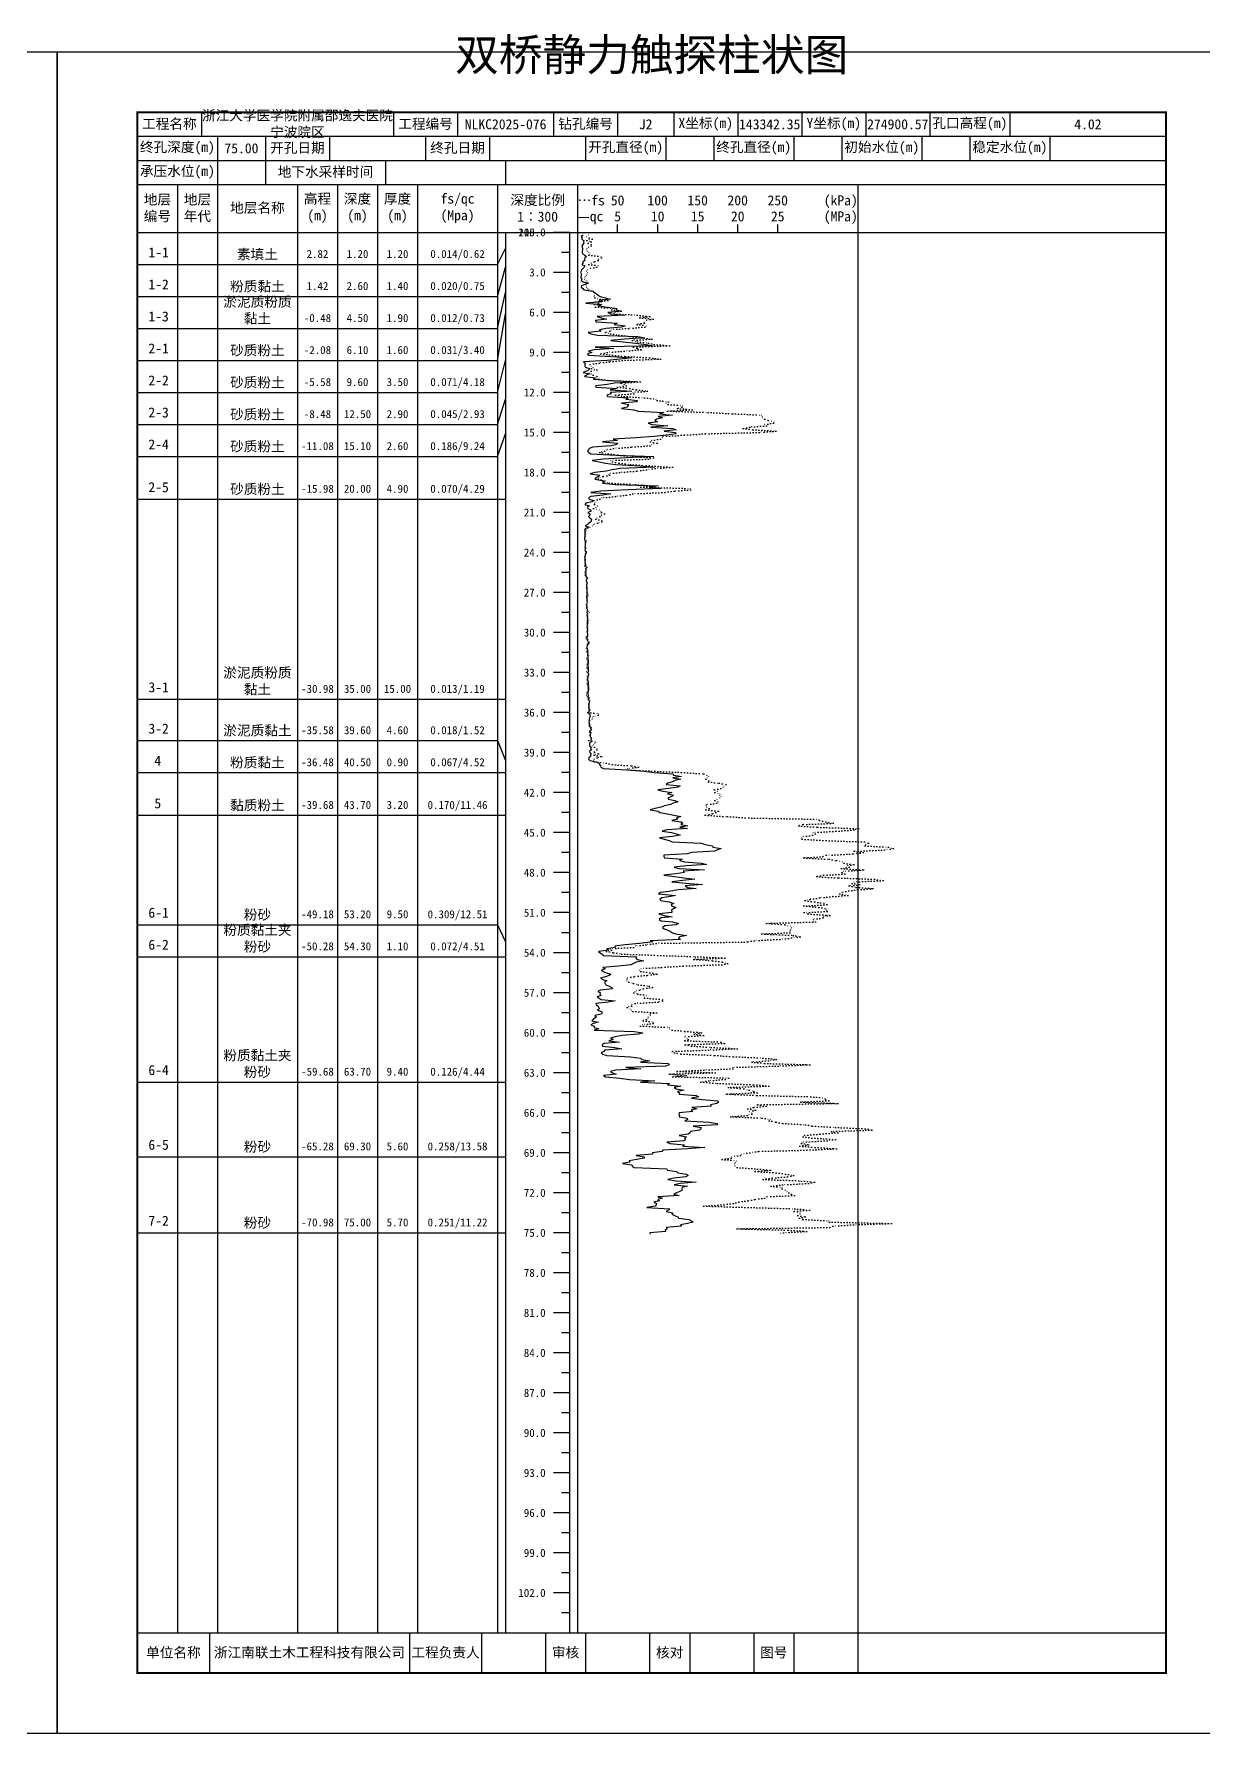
# Model space of a CAD drawing. Extents: x 297 to 65340, y 0 to 425.
# Drawn here: x 588.2 to 880.3, y 0 to 424.6 of the extents above; entities that cross this region are included whole.
import ezdxf
from ezdxf.enums import TextEntityAlignment as Align

# ---------------------------------------------------------------- set-up
doc = ezdxf.new("R2010")
doc.units = 0
doc.linetypes.add('DOT', pattern=[6.35, 0, -6.35])
doc.layers.add('FRAME', color=7, linetype='CONTINUOUS')
doc.layers.add('STRATUM', color=7, linetype='CONTINUOUS')
doc.styles.add('ST', font='')
doc.styles.get('ST').set_extended_font_data('SimSun')

msp = doc.modelspace()

# ---------------------------------------------------------------- linework, layer by layer
at = {"layer": 'FRAME', "color": 245, "linetype": 'Continuous'}
for points in [[(297, 0), (594, 0), (594, 420), (297, 420)], [(594, 0), (891, 0), (891, 420), (594, 420)]]:
    msp.add_lwpolyline(points, close=True, dxfattribs=at)
at = {"layer": 'FRAME', "linetype": 'Continuous', "const_width": 0.5}
msp.add_lwpolyline([(614, 15), (871, 15), (871, 405), (614, 405)], close=True, dxfattribs=at)
at = {"layer": 'FRAME', "color": 0, "linetype": 'Continuous'}
for points in [[(630, 405), (630, 399)], [(678, 405), (678, 399)], [(694, 405), (694, 399)], [(718, 405), (718, 399)], [(734, 405), (734, 399)], [(748, 405), (748, 399)], [(764, 405), (764, 399)], [(780, 405), (780, 399)], [(796, 405), (796, 399)], [(812, 405), (812, 399)], [(832, 405), (832, 399)], [(871, 405), (871, 399)], [(614, 399), (871, 399)], [(634, 399), (634, 393)], [(646, 399), (646, 393)], [(662, 399), (662, 393)], [(686, 399), (686, 393)], [(702, 399), (702, 393)], [(726, 399), (726, 393)], [(746, 399), (746, 393)], [(758, 399), (758, 393)], [(778, 399), (778, 393)], [(790, 399), (790, 393)], [(810, 399), (810, 393)], [(822, 399), (822, 393)], [(842, 399), (842, 393)], [(871, 399), (871, 393)], [(614, 393), (871, 393)], [(634, 393), (634, 387)], [(646, 393), (646, 387)], [(676, 393), (676, 387)], [(706, 393), (706, 387)], [(614, 387), (871, 387)], [(624, 387), (624, 25)], [(634, 387), (634, 25)], [(654, 387), (654, 25)], [(664, 387), (664, 25)], [(674, 387), (674, 25)], [(684, 387), (684, 25)], [(704, 387), (704, 25)], [(724, 387), (724, 25)], [(794, 387), (794, 25)], [(614, 375), (871, 375)], [(706, 375), (706, 25)], [(722, 375), (722, 25)], [(734, 375), (734, 377)], [(744, 375), (744, 377)], [(754, 375), (754, 377)], [(764, 375), (764, 377)], [(774, 375), (774, 377)], [(614, 25), (871, 25)], [(632, 25), (632, 15)], [(682, 25), (682, 15)], [(700, 25), (700, 15)], [(716, 25), (716, 15)], [(726, 25), (726, 15)], [(742, 25), (742, 15)], [(752, 25), (752, 15)], [(768, 25), (768, 15)], [(778, 25), (778, 15)], [(794, 25), (794, 15)]]:
    msp.add_lwpolyline(points, dxfattribs=at)
at = {"layer": 'STRATUM', "linetype": 'Continuous'}
for points in [[(722, 375), (718, 375)], [(722, 375), (718, 375)], [(725.42, 374.33), (724.9, 374), (725.1, 373.67), (724.94, 373.33), (725.56, 373), (725.44, 372.67), (725.58, 372.33), (725.32, 372), (725.08, 371.67), (725.12, 371.33), (725.22, 371), (725.2, 370.67), (725.12, 370.33), (725.1, 370), (725.2, 369.67), (725.82, 369.33), (726.22, 369), (725.8, 368.67), (725.74, 368.33), (725.84, 368), (725.32, 367.67), (725.26, 367.33), (725.04, 367), (725.8, 366.67), (725.66, 366.33), (725.3, 366), (724.98, 365.67), (724.88, 365.33), (724.76, 365), (724.92, 364.67), (724.98, 364.33), (724.78, 364), (724.78, 363.67), (725.02, 363.33), (724.86, 363), (725.36, 362.67), (726.74, 362.33), (725.8, 362), (724.96, 361.67), (724.88, 361.33), (725.28, 361), (725.56, 360.67), (727.84, 360.33), (728.02, 360), (728.72, 359.67), (729.1, 359.33), (729.64, 359), (730.86, 358.67), (732.18, 358.33), (729.28, 358), (730.04, 357.67), (726.08, 357.33), (729.94, 357), (729.32, 356.67), (731.5, 356.33), (733.78, 356), (733.6, 355.67), (735, 355.33), (731.52, 355), (732.2, 354.67), (735.76, 354.33), (728.88, 354), (729.88, 353.67), (731.26, 353.33), (728.42, 353), (728.66, 352.67), (733.9, 352.33), (733.16, 352), (735.9, 351.67), (734.86, 351.33), (731.14, 351), (729.46, 350.67), (729.9, 350.33), (726.64, 350), (727.32, 349.67), (729, 349.33), (739.04, 349), (740.68, 348.67), (735.7, 348.33), (732.3, 348), (735.36, 347.67), (738.5, 347.33), (741.1, 347), (742.88, 346.67), (728.38, 346.33), (733.02, 346), (728.14, 345.67), (726.68, 345.33), (727.52, 345), (726.48, 344.67), (726.72, 344.33), (732.38, 344), (737.64, 343.67), (734.64, 343.33), (731.36, 343), (725.5, 342.67), (725.9, 342.33), (725.78, 342), (725.82, 341.67), (725.9, 341.33), (726.98, 341), (726.76, 340.67), (726.22, 340.33), (725.36, 340), (726.94, 339.67), (726.18, 339.33), (725.74, 339), (728.48, 338.67), (728, 338.33), (732.1, 338), (738.8, 337.67), (733.22, 337.33), (731.4, 337), (728.46, 336.67), (728.54, 336.33), (733.86, 336), (732.16, 335.67), (737.58, 335.33), (732.16, 335), (732.36, 334.67), (731.32, 334.33), (731.5, 334), (736.66, 333.67), (736.04, 333.33), (738.92, 333), (738.7, 332.67), (735, 332.33), (736.8, 332), (736.58, 331.67), (736.32, 331.33), (734.98, 331), (738.06, 330.67), (739.12, 330.33), (745.58, 330), (744.46, 329.67), (747.74, 329.33), (744.1, 329), (745.18, 328.67), (743.8, 328.33), (743.28, 328), (743.92, 327.67), (741.64, 327.33), (742.62, 327), (746.54, 326.67), (742.28, 326.33), (747.76, 326), (748.58, 325.67), (745.6, 325.33), (748.36, 325), (748.6, 324.67), (746.1, 324.33), (743.1, 324), (738.56, 323.67), (732.88, 323.33), (733.92, 323), (730.2, 322.67), (733.94, 322.33), (733.76, 322), (732.36, 321.67), (727.76, 321.33), (726.88, 321), (726.72, 320.67), (726.5, 320.33), (726.76, 320), (727.28, 319.67), (733.64, 319.33), (743.06, 319), (736.14, 318.67), (730.36, 318.33), (727.66, 318), (729.36, 317.67), (730.94, 317.33), (733.46, 317), (739.66, 316.67), (743.2, 316.33), (734.64, 316), (732.6, 315.67), (731.12, 315.33), (728.28, 315), (727.16, 314.67), (729.56, 314.33), (729.2, 314), (728.56, 313.67), (728.34, 313.33), (730.14, 313), (730.52, 312.67), (730.24, 312.33), (733.44, 312), (744.12, 311.67), (742.28, 311.33), (744.68, 311), (736.64, 310.67), (729.78, 310.33), (727.32, 310), (732.3, 309.67), (730.26, 309.33), (727.28, 309), (726.7, 308.67), (726.88, 308.33), (727.98, 308), (727.64, 307.67), (726.04, 307.33), (725.76, 307), (726.9, 306.67), (726.44, 306.33), (726.58, 306), (727.1, 305.67), (727.36, 305.33), (726.56, 305), (727.02, 304.67), (727.08, 304.33), (726.72, 304), (727.02, 303.67), (727.46, 303.33), (727.36, 303), (727.34, 302.67), (726.76, 302.33), (726.48, 302), (725.9, 301.67), (726.84, 301.33), (725.96, 301), (725.74, 300.67), (725.8, 300.33), (725.84, 300), (725.76, 299.67), (725.8, 299.33), (725.82, 299), (725.7, 298.67), (725.72, 298.33), (725.76, 298), (725.9, 297.67), (725.92, 297.33), (725.9, 297), (725.88, 296.67), (725.78, 296.33), (725.88, 296), (725.82, 295.67), (725.92, 295.33), (726.18, 295), (725.86, 294.67), (725.9, 294.33), (725.84, 294), (725.78, 293.67), (725.86, 293.33), (725.86, 293), (725.82, 292.67), (725.86, 292.33), (725.94, 292), (725.94, 291.67), (726.1, 291.33), (726.08, 291), (726.06, 290.67), (726.02, 290.33), (726, 290), (726.04, 289.67), (726.04, 289.33), (726.04, 289), (726.52, 288.67), (726.24, 288.33), (726.16, 288), (726.18, 287.67), (726.36, 287.33), (726.24, 287), (726.22, 286.67), (726.26, 286.33), (726.28, 286), (726.3, 285.67), (726.28, 285.33), (726.34, 285), (726.3, 284.67), (726.3, 284.33), (726.24, 284), (726.22, 283.67), (726.26, 283.33), (726.32, 283), (726.4, 282.67), (726.28, 282.33), (726.22, 282), (726.34, 281.67), (726.24, 281.33), (726.26, 281), (726.38, 280.67), (726.42, 280.33), (726.28, 280), (726.4, 279.67), (726.34, 279.33), (726.36, 279), (726.4, 278.67), (726.44, 278.33), (726.42, 278), (726.42, 277.67), (726.38, 277.33), (726.38, 277), (726.42, 276.67), (726.34, 276.33), (726.4, 276), (726.48, 275.67), (726.34, 275.33), (726.36, 275), (726.44, 274.67), (726.5, 274.33), (726.36, 274), (726.32, 273.67), (726.26, 273.33), (726.44, 273), (726.66, 272.67), (726.76, 272.33), (726.4, 272), (726.38, 271.67), (726.3, 271.33), (726.38, 271), (726.44, 270.67), (726.54, 270.33), (726.48, 270), (726.52, 269.67), (726.48, 269.33), (726.54, 269), (726.52, 268.67), (726.58, 268.33), (726.62, 268), (726.64, 267.67), (726.62, 267.33), (726.58, 267), (726.58, 266.67), (726.66, 266.33), (726.6, 266), (726.64, 265.67), (726.7, 265.33), (726.52, 265), (726.74, 264.67), (726.72, 264.33), (726.58, 264), (726.56, 263.67), (726.48, 263.33), (726.58, 263), (726.66, 262.67), (726.66, 262.33), (726.6, 262), (726.64, 261.67), (726.7, 261.33), (726.72, 261), (726.68, 260.67), (726.62, 260.33), (726.58, 260), (726.58, 259.67), (726.64, 259.33), (726.58, 259), (726.92, 258.67), (726.72, 258.33), (726.84, 258), (726.88, 257.67), (726.76, 257.33), (726.84, 257), (726.78, 256.67), (726.76, 256.33), (726.76, 256), (727.12, 255.67), (726.84, 255.33), (726.8, 255), (726.76, 254.67), (727.1, 254.33), (727.04, 254), (726.96, 253.67), (726.92, 253.33), (726.86, 253), (726.8, 252.67), (726.88, 252.33), (726.88, 252), (726.88, 251.67), (727.14, 251.33), (727.32, 251), (727.5, 250.67), (727, 250.33), (727.26, 250), (727.18, 249.67), (727.1, 249.33), (727.1, 249), (727.28, 248.67), (727.36, 248.33), (727.28, 248), (727.42, 247.67), (726.98, 247.33), (726.96, 247), (726.96, 246.67), (727.42, 246.33), (727.18, 246), (727.48, 245.67), (726.98, 245.33), (727.06, 245), (727.4, 244.67), (727.22, 244.33), (727.18, 244), (726.82, 243.67), (726.7, 243.33), (727.08, 243), (728.66, 242.67), (729.26, 242.33), (729.46, 242), (729.7, 241.67), (729.78, 241.33), (730.48, 241), (736.32, 240.67), (740.6, 240.33), (743.04, 240), (747.82, 239.67), (747.96, 239.33), (749.92, 239), (747.82, 238.67), (749.78, 238.33), (748.36, 238), (747.72, 237.67), (746.52, 237.33), (746.16, 237), (749.64, 236.67), (749.06, 236.33), (746.72, 236), (744.02, 235.67), (745.26, 235.33), (747.5, 235), (746.48, 234.67), (747.98, 234.33), (747.52, 234), (746.62, 233.67), (746.66, 233.33), (748.3, 233), (749.02, 232.67), (747.9, 232.33), (747.3, 232), (745.68, 231.67), (744.88, 231.33), (743.26, 231), (742.16, 230.67), (744.14, 230.33), (744.52, 230), (746.44, 229.67), (748, 229.33), (749.76, 229), (748.7, 228.67), (749, 228.33), (747.5, 228), (749.88, 227.67), (750.3, 227.33), (749.82, 227), (751.52, 226.67), (749.56, 226.33), (751.48, 226), (746.26, 225.67), (745.1, 225.33), (747.44, 225), (748.6, 224.67), (749.62, 224.33), (747.68, 224), (744.44, 223.67), (745.62, 223.33), (746.86, 223), (747.62, 222.67), (754.9, 222.33), (755.9, 222), (757.74, 221.67), (757.78, 221.33), (759.9, 221), (758.98, 220.67), (758.24, 220.33), (752.54, 220), (751.38, 219.67), (745.5, 219.33), (745.54, 219), (745.72, 218.67), (750.1, 218.33), (749.44, 218), (750.74, 217.67), (754.96, 217.33), (756.22, 217), (751.22, 216.67), (748.1, 216.33), (749.34, 216), (755.68, 215.67), (750.34, 215.33), (750.7, 215), (748.5, 214.67), (745.5, 214.33), (748.2, 214), (750.52, 213.67), (753.3, 213.33), (750.26, 213), (747.56, 212.67), (751.92, 212.33), (755.18, 212), (750.88, 211.67), (751.56, 211.33), (753.58, 211), (749.1, 210.67), (746.86, 210.33), (744.68, 210), (744.18, 209.67), (748.42, 209.33), (747.22, 209), (745.02, 208.67), (744.52, 208.33), (744.82, 208), (746.9, 207.67), (748.06, 207.33), (747.38, 207), (747.48, 206.67), (748.56, 206.33), (748.14, 206), (747.48, 205.67), (747.54, 205.33), (747.58, 205), (744.32, 204.67), (745.62, 204.33), (747.66, 204), (744.84, 203.67), (744.4, 203.33), (744.88, 203), (747.68, 202.67), (749.22, 202.33), (748.52, 202), (745.78, 201.67), (745.24, 201.33), (745.64, 201), (746.34, 200.67), (747.2, 200.33), (747.74, 200), (748.46, 199.67), (751.3, 199.33), (749.44, 199), (749.18, 198.67), (749.74, 198.33), (742.16, 198), (742.76, 197.67), (739.48, 197.33), (735.9, 197), (733.3, 196.67), (733.4, 196.33), (731.26, 196), (731.8, 195.67), (729.18, 195.33), (729.62, 195), (730.12, 194.67), (730.36, 194.33), (738.74, 194), (738.58, 193.67), (739, 193.33), (740.54, 193), (738.66, 192.67), (738, 192.33), (737.3, 192), (734.22, 191.67), (730.28, 191.33), (730.88, 191), (729.96, 190.67), (730.36, 190.33), (731.22, 190), (732.32, 189.67), (731.88, 189.33), (730.96, 189), (729.7, 188.67), (730.34, 188.33), (731.26, 188), (730.68, 187.67), (730.86, 187.33), (731.06, 187), (731.9, 186.67), (732.52, 186.33), (732.68, 186), (729.7, 185.67), (729.02, 185.33), (729.68, 185), (729.52, 184.67), (729.9, 184.33), (728.92, 184), (729.4, 183.67), (729.88, 183.33), (733.4, 183), (731.6, 182.67), (728.56, 182.33), (728.62, 182), (729.1, 181.67), (729.26, 181.33), (729.36, 181), (728.98, 180.67), (730, 180.33), (730.16, 180), (729.96, 179.67), (728.32, 179.33), (728.74, 179), (728.32, 178.67), (727.9, 178.33), (727.56, 178), (729.1, 177.67), (727.92, 177.33), (727.26, 177), (728.16, 176.67), (728.16, 176.33), (729.32, 176), (728.16, 175.67), (738.1, 175.33), (740.28, 175), (739.22, 174.67), (735.14, 174.33), (733.38, 174), (732.24, 173.67), (732.84, 173.33), (731.82, 173), (734.46, 172.67), (730.6, 172.33), (730.12, 172), (730.24, 171.67), (733.26, 171.33), (735.08, 171), (730.8, 170.67), (730.52, 170.33), (729.9, 170), (730.24, 169.67), (731.32, 169.33), (737.22, 169), (739.72, 168.67), (740.08, 168.33), (742.02, 168), (739.68, 167.67), (746.7, 167.33), (746.88, 167), (745.96, 166.67), (736.08, 166.33), (739.76, 166), (733.54, 165.67), (732.24, 165.33), (732.72, 165), (733.66, 164.67), (730.46, 164.33), (730.96, 164), (734.56, 163.67), (736.92, 163.33), (743.26, 163), (739.68, 162.67), (746.94, 162.33), (746.42, 162), (749.8, 161.67), (748.1, 161.33), (748.58, 161), (750.6, 160.67), (748.96, 160.33), (749.48, 160), (749.36, 159.67), (753.66, 159.33), (754.2, 159), (752.44, 158.67), (755.08, 158.33), (759.06, 158), (759.24, 157.67), (758.8, 157.33), (757.16, 157), (757.38, 156.67), (752.56, 156.33), (753.9, 156), (752.34, 155.67), (752.8, 155.33), (749.4, 155), (749.32, 154.67), (749.42, 154.33), (749.38, 154), (751.38, 153.67), (751.46, 153.33), (750.76, 153), (756.88, 152.67), (758.88, 152.33), (758.92, 152), (752.88, 151.67), (754.84, 151.33), (754.82, 151), (754.42, 150.67), (752.2, 150.33), (752.06, 150), (751.66, 149.67), (749.36, 149.33), (751.2, 149), (750.7, 148.67), (750.98, 148.33), (750.62, 148), (746.32, 147.67), (747.08, 147.33), (750.68, 147), (750.28, 146.67), (755.82, 146.33), (751.46, 146), (745.26, 145.67), (745.06, 145.33), (742.74, 145), (742.7, 144.67), (738.62, 144.33), (740.6, 144), (740.62, 143.67), (738.7, 143.33), (736.84, 143), (737.02, 142.67), (735.22, 142.33), (737.52, 142), (737.66, 141.67), (738.1, 141.33), (746.26, 141), (746.48, 140.67), (748.7, 140.33), (749.02, 140), (751.18, 139.67), (751.64, 139.33), (751, 139), (748.06, 138.67), (746.56, 138.33), (748.6, 138), (753.6, 137.67), (749.6, 137.33), (748.1, 137), (751.46, 136.67), (750.12, 136.33), (750.06, 136), (750.08, 135.67), (749.5, 135.33), (748.72, 135), (748.02, 134.67), (749.34, 134.33), (744.08, 134), (745.1, 133.67), (744.04, 133.33), (744.42, 133), (743.02, 132.67), (743.7, 132.33), (743.6, 132), (743.36, 131.67), (741.28, 131.33), (747.04, 131), (746.68, 130.67), (746.16, 130.33), (747.76, 130), (747.52, 129.67), (748.18, 129.33), (749.02, 129), (749.2, 128.67), (751.86, 128.33), (752.42, 128), (752.88, 127.67), (751.46, 127.33), (749.7, 127), (749.96, 126.67), (746.16, 126.33), (746.4, 126), (745.9, 125.67), (745.96, 125.33), (742.08, 125), (742.16, 124.67)], [(704, 367), (706, 371)], [(722, 370), (720, 370)], [(614, 367), (624, 367)], [(624, 367), (634, 367)], [(634, 367), (654, 367)], [(654, 367), (664, 367)], [(664, 367), (674, 367)], [(674, 367), (684, 367)], [(684, 367), (704, 367)], [(704, 359), (706, 366.33)], [(722, 365), (718, 365)], [(614, 359), (624, 359)], [(624, 359), (634, 359)], [(634, 359), (654, 359)], [(654, 359), (664, 359)], [(664, 359), (674, 359)], [(674, 359), (684, 359)], [(684, 359), (704, 359)], [(704, 351), (706, 360)], [(722, 360), (720, 360)], [(704, 343), (706, 354.67)], [(722, 355), (718, 355)], [(614, 351), (624, 351)], [(624, 351), (634, 351)], [(634, 351), (654, 351)], [(654, 351), (664, 351)], [(664, 351), (674, 351)], [(674, 351), (684, 351)], [(684, 351), (704, 351)], [(722, 350), (720, 350)], [(722, 345), (718, 345)], [(614, 343), (624, 343)], [(624, 343), (634, 343)], [(634, 343), (654, 343)], [(654, 343), (664, 343)], [(664, 343), (674, 343)], [(674, 343), (684, 343)], [(684, 343), (704, 343)], [(704, 335), (706, 343)], [(722, 340), (720, 340)], [(614, 335), (624, 335)], [(624, 335), (634, 335)], [(634, 335), (654, 335)], [(654, 335), (664, 335)], [(664, 335), (674, 335)], [(674, 335), (684, 335)], [(684, 335), (704, 335)], [(704, 327), (706, 333.33)], [(722, 335), (718, 335)], [(614, 327), (624, 327)], [(624, 327), (634, 327)], [(634, 327), (654, 327)], [(654, 327), (664, 327)], [(664, 327), (674, 327)], [(674, 327), (684, 327)], [(684, 327), (704, 327)], [(722, 330), (720, 330)], [(704, 319), (706, 324.67)], [(722, 325), (718, 325)], [(614, 319), (624, 319)], [(624, 319), (634, 319)], [(634, 319), (654, 319)], [(654, 319), (664, 319)], [(664, 319), (674, 319)], [(674, 319), (684, 319)], [(684, 319), (704, 319)], [(722, 320), (720, 320)], [(722, 315), (718, 315)], [(722, 310), (720, 310)], [(614, 308.33), (624, 308.33)], [(624, 308.33), (634, 308.33)], [(634, 308.33), (654, 308.33)], [(654, 308.33), (664, 308.33)], [(664, 308.33), (674, 308.33)], [(674, 308.33), (684, 308.33)], [(684, 308.33), (704, 308.33)], [(704, 308.33), (706, 308.33)], [(722, 305), (718, 305)], [(722, 300), (720, 300)], [(722, 295), (718, 295)], [(722, 290), (720, 290)], [(722, 285), (718, 285)], [(722, 280), (720, 280)], [(722, 275), (718, 275)], [(722, 270), (720, 270)], [(722, 265), (718, 265)], [(722, 260), (720, 260)], [(614, 258.33), (624, 258.33)], [(624, 258.33), (634, 258.33)], [(634, 258.33), (654, 258.33)], [(654, 258.33), (664, 258.33)], [(664, 258.33), (674, 258.33)], [(674, 258.33), (684, 258.33)], [(684, 258.33), (704, 258.33)], [(704, 258.33), (706, 258.33)], [(722, 255), (718, 255)], [(614, 248), (624, 248)], [(624, 248), (634, 248)], [(634, 248), (654, 248)], [(654, 248), (664, 248)], [(664, 248), (674, 248)], [(674, 248), (684, 248)], [(684, 248), (704, 248)], [(704, 248), (706, 243)], [(722, 250), (720, 250)], [(722, 245), (718, 245)], [(614, 240), (624, 240)], [(624, 240), (634, 240)], [(634, 240), (654, 240)], [(654, 240), (664, 240)], [(664, 240), (674, 240)], [(674, 240), (684, 240)], [(684, 240), (704, 240)], [(704, 240), (706, 240)], [(722, 240), (720, 240)], [(722, 235), (718, 235)], [(614, 229.33), (624, 229.33)], [(624, 229.33), (634, 229.33)], [(634, 229.33), (654, 229.33)], [(654, 229.33), (664, 229.33)], [(664, 229.33), (674, 229.33)], [(674, 229.33), (684, 229.33)], [(684, 229.33), (704, 229.33)], [(704, 229.33), (706, 229.33)], [(722, 230), (720, 230)], [(722, 225), (718, 225)], [(722, 220), (720, 220)], [(722, 215), (718, 215)], [(722, 210), (720, 210)], [(722, 205), (718, 205)], [(614, 202), (624, 202)], [(624, 202), (634, 202)], [(634, 202), (654, 202)], [(654, 202), (664, 202)], [(664, 202), (674, 202)], [(674, 202), (684, 202)], [(684, 202), (704, 202)], [(704, 202), (706, 197.67)], [(722, 200), (720, 200)], [(614, 194), (624, 194)], [(624, 194), (634, 194)], [(634, 194), (654, 194)], [(654, 194), (664, 194)], [(664, 194), (674, 194)], [(674, 194), (684, 194)], [(684, 194), (704, 194)], [(704, 194), (706, 194)], [(722, 195), (718, 195)], [(722, 190), (720, 190)], [(722, 185), (718, 185)], [(722, 180), (720, 180)], [(722, 175), (718, 175)], [(722, 170), (720, 170)], [(614, 162.67), (624, 162.67)], [(624, 162.67), (634, 162.67)], [(634, 162.67), (654, 162.67)], [(654, 162.67), (664, 162.67)], [(664, 162.67), (674, 162.67)], [(674, 162.67), (684, 162.67)], [(684, 162.67), (704, 162.67)], [(704, 162.67), (706, 162.67)], [(722, 165), (718, 165)], [(722, 160), (720, 160)], [(722, 155), (718, 155)], [(722, 150), (720, 150)], [(722, 145), (718, 145)], [(614, 144), (624, 144)], [(624, 144), (634, 144)], [(634, 144), (654, 144)], [(654, 144), (664, 144)], [(664, 144), (674, 144)], [(674, 144), (684, 144)], [(684, 144), (704, 144)], [(704, 144), (706, 144)], [(722, 140), (720, 140)], [(722, 135), (718, 135)], [(722, 130), (720, 130)], [(614, 125), (624, 125)], [(624, 125), (634, 125)], [(634, 125), (654, 125)], [(654, 125), (664, 125)], [(664, 125), (674, 125)], [(674, 125), (684, 125)], [(684, 125), (704, 125)], [(704, 125), (706, 125)], [(722, 125), (718, 125)], [(722, 120), (720, 120)], [(722, 115), (718, 115)], [(722, 110), (720, 110)], [(722, 105), (718, 105)], [(722, 100), (720, 100)], [(722, 95), (718, 95)], [(722, 90), (720, 90)], [(722, 85), (718, 85)], [(722, 80), (720, 80)], [(722, 75), (718, 75)], [(722, 70), (720, 70)], [(722, 65), (718, 65)], [(722, 60), (720, 60)], [(722, 55), (718, 55)], [(722, 50), (720, 50)], [(722, 45), (718, 45)], [(722, 40), (720, 40)], [(722, 35), (718, 35)], [(722, 30), (720, 30)]]:
    msp.add_lwpolyline(points, dxfattribs=at)
at = {"layer": 'STRATUM', "linetype": 'DOT', "ltscale": 0.1}
msp.add_lwpolyline([(726.78, 374.33), (726.24, 374), (726.88, 373.67), (727.64, 373.33), (726.3, 373), (727.38, 372.67), (726.66, 372.33), (727.42, 372), (727.38, 371.67), (726.68, 371.33), (726.34, 371), (726.2, 370.67), (726.42, 370.33), (726.68, 370), (727, 369.67), (726.84, 369.33), (729.84, 369), (729.94, 368.67), (729.16, 368.33), (729.14, 368), (728.14, 367.67), (727.38, 367.33), (726.84, 367), (729.1, 366.67), (728.74, 366.33), (727.18, 366), (726.58, 365.67), (726.1, 365.33), (726.52, 365), (726.32, 364.67), (726.24, 364.33), (725.9, 364), (725.86, 363.67), (725.74, 363.33), (726.06, 363), (726.42, 362.67), (726.18, 362.33), (725.94, 362), (726.16, 361.67), (726.24, 361.33), (726.48, 361), (726.72, 360.67), (727.82, 360.33), (728.36, 360), (728.62, 359.67), (728.2, 359.33), (728.04, 359), (728.26, 358.67), (729.6, 358.33), (731.56, 358), (728.46, 357.67), (729.22, 357.33), (728.2, 357), (729.28, 356.67), (728.5, 356.33), (732.84, 356), (732.52, 355.67), (734.86, 355.33), (732.18, 355), (732.36, 354.67), (738.86, 354.33), (742.02, 354), (739.52, 353.67), (742.84, 353.33), (741.18, 353), (740.68, 352.67), (740.62, 352.33), (738.84, 352), (741.08, 351.67), (740.8, 351.33), (736.7, 351), (732.42, 350.67), (732.06, 350.33), (730.98, 350), (732.22, 349.67), (734.32, 349.33), (737.18, 349), (739.92, 348.67), (742.58, 348.33), (737.72, 348), (738.96, 347.67), (741.72, 347.33), (743.16, 347), (746.94, 346.67), (737.94, 346.33), (738.92, 346), (739.9, 345.67), (735.64, 345.33), (731.42, 345), (729.8, 344.67), (732.74, 344.33), (735.96, 344), (742.04, 343.67), (744.68, 343.33), (735.1, 343), (731.92, 342.67), (729.4, 342.33), (727, 342), (727.32, 341.67), (727.84, 341.33), (727.48, 341), (728.82, 340.67), (727.42, 340.33), (726.76, 340), (727.34, 339.67), (727.92, 339.33), (728.86, 339), (728.8, 338.67), (729.32, 338.33), (731.72, 338), (739.6, 337.67), (734.88, 337.33), (735.74, 337), (736.1, 336.67), (733.96, 336.33), (737.04, 336), (738.72, 335.67), (741.36, 335.33), (737.82, 335), (738.06, 334.67), (733.46, 334.33), (735.64, 334), (740.72, 333.67), (743.56, 333.33), (743.86, 333), (746.72, 332.67), (746.04, 332.33), (746.66, 332), (750.28, 331.67), (750, 331.33), (748.96, 331), (752.6, 330.67), (746.46, 330.33), (756.6, 330), (762.74, 329.67), (769.9, 329.33), (770.14, 329), (770.12, 328.67), (770.74, 328.33), (771.62, 328), (773.04, 327.67), (772.94, 327.33), (770.72, 327), (771.16, 326.67), (767.04, 326.33), (765.4, 326), (767.84, 325.67), (773.54, 325.33), (769.32, 325), (755.88, 324.67), (750.62, 324.33), (745.16, 324), (745.32, 323.67), (744.7, 323.33), (742.5, 323), (742.24, 322.67), (743.88, 322.33), (742.54, 322), (742.08, 321.67), (737.32, 321.33), (732.94, 321), (731.22, 320.67), (730.72, 320.33), (729.52, 320), (731.62, 319.67), (734.16, 319.33), (737.68, 319), (742.96, 318.67), (741.7, 318.33), (732.16, 318), (732.72, 317.67), (734.4, 317.33), (737.18, 317), (741.16, 316.67), (747.7, 316.33), (743.36, 316), (741.22, 315.67), (738.68, 315.33), (734.46, 315), (731.82, 314.67), (732, 314.33), (730.32, 314), (729.18, 313.67), (729.12, 313.33), (730.84, 313), (730.7, 312.67), (731.9, 312.33), (738.46, 312), (742.78, 311.67), (739.8, 311.33), (752.12, 311), (752.22, 310.67), (748.12, 310.33), (745.76, 310), (737.82, 309.67), (736.16, 309.33), (733.44, 309), (730.16, 308.67), (729.56, 308.33), (728.12, 308), (728.28, 307.67), (728.26, 307.33), (728.24, 307), (728.98, 306.67), (728.52, 306.33), (727.98, 306), (729.38, 305.67), (729.78, 305.33), (729.98, 305), (730.68, 304.67), (729.94, 304.33), (729.56, 304), (728.86, 303.67), (728.54, 303.33), (730.06, 303), (730.06, 302.67), (728.94, 302.33), (727.94, 302), (727.7, 301.67), (727.1, 301.33), (726.6, 301), (726.14, 300.67), (725.96, 300.33), (725.9, 300), (725.96, 299.67), (725.94, 299.33), (725.88, 299), (725.82, 298.67), (725.82, 298.33), (726.14, 298), (726.28, 297.67), (726.02, 297.33), (725.92, 297), (725.92, 296.67), (726.06, 296.33), (726, 296), (725.8, 295.67), (726.1, 295.33), (726.16, 295), (726.16, 294.67), (725.86, 294.33), (725.68, 294), (725.7, 293.67), (725.68, 293.33), (725.78, 293), (725.72, 292.67), (725.84, 292.33), (725.78, 292), (725.8, 291.67), (726.48, 291.33), (725.98, 291), (725.96, 290.67), (725.9, 290.33), (725.82, 290), (725.82, 289.67), (725.78, 289.33), (726.1, 289), (726.42, 288.67), (726.26, 288.33), (726.08, 288), (726.16, 287.67), (726.44, 287.33), (726.36, 287), (726.18, 286.67), (726.16, 286.33), (726.2, 286), (726.26, 285.67), (726.32, 285.33), (726.36, 285), (726.58, 284.67), (726.54, 284.33), (726.44, 284), (726.4, 283.67), (726.32, 283.33), (726.24, 283), (726.42, 282.67), (726.32, 282.33), (726.16, 282), (726.1, 281.67), (726.42, 281.33), (726.28, 281), (726.46, 280.67), (726.68, 280.33), (726.96, 280), (726.58, 279.67), (726.48, 279.33), (726.48, 279), (726.56, 278.67), (726.56, 278.33), (726.7, 278), (726.7, 277.67), (726.58, 277.33), (726.52, 277), (726.46, 276.67), (726.5, 276.33), (726.5, 276), (726.54, 275.67), (726.5, 275.33), (726.42, 275), (726.62, 274.67), (726.46, 274.33), (726.1, 274), (726.02, 273.67), (726.56, 273.33), (726.42, 273), (726.94, 272.67), (726.84, 272.33), (726.84, 272), (726.38, 271.67), (726.26, 271.33), (726.16, 271), (726.18, 270.67), (726.2, 270.33), (726.26, 270), (726.4, 269.67), (726.72, 269.33), (726.58, 269), (726.26, 268.67), (726.2, 268.33), (726.52, 268), (726.48, 267.67), (726.36, 267.33), (726.36, 267), (726.28, 266.67), (726.26, 266.33), (726.28, 266), (726.5, 265.67), (726.2, 265.33), (726.28, 265), (726.6, 264.67), (726.64, 264.33), (726.42, 264), (726.4, 263.67), (726.28, 263.33), (726.42, 263), (726.4, 262.67), (726.3, 262.33), (726.36, 262), (726.42, 261.67), (726.54, 261.33), (726.56, 261), (726.5, 260.67), (726.48, 260.33), (726.28, 260), (726.2, 259.67), (726.24, 259.33), (726.36, 259), (726.48, 258.67), (726.52, 258.33), (726.96, 258), (727.02, 257.67), (726.96, 257.33), (726.7, 257), (726.74, 256.67), (726.7, 256.33), (726.76, 256), (726.76, 255.67), (726.72, 255.33), (726.58, 255), (729.26, 254.67), (729.12, 254.33), (727.9, 254), (727.78, 253.67), (727.6, 253.33), (727.1, 253), (726.88, 252.67), (726.82, 252.33), (726.94, 252), (727.12, 251.67), (727.42, 251.33), (727.18, 251), (727.24, 250.67), (727.18, 250.33), (726.96, 250), (727.02, 249.67), (727, 249.33), (727.24, 249), (727.52, 248.67), (727.46, 248.33), (726.84, 248), (728.52, 247.67), (728.32, 247.33), (728.06, 247), (727.64, 246.67), (728.18, 246.33), (728.84, 246), (728.76, 245.67), (728.1, 245.33), (728.24, 245), (729.18, 244.67), (728.14, 244.33), (729.96, 244), (728.86, 243.67), (728.1, 243.33), (727.92, 243), (728.24, 242.67), (731.14, 242.33), (732.7, 242), (737.56, 241.67), (739.24, 241.33), (736.44, 241), (736.62, 240.67), (743.28, 240.33), (750.72, 240), (755.54, 239.67), (756.3, 239.33), (756.74, 239), (756.56, 238.67), (756, 238.33), (756.76, 238), (756.74, 237.67), (759.4, 237.33), (761.18, 237), (760.62, 236.67), (760.36, 236.33), (759.76, 236), (758.2, 235.67), (758.94, 235.33), (758.32, 235), (759.58, 234.67), (759.44, 234.33), (759.84, 234), (759.52, 233.67), (758.9, 233.33), (758.28, 233), (759.18, 232.67), (758.72, 232.33), (756.12, 232), (756.1, 231.67), (756.3, 231.33), (756.9, 231), (756.06, 230.67), (759.2, 230.33), (758.52, 230), (757.58, 229.67), (755.9, 229.33), (761.46, 229), (766.76, 228.67), (784.24, 228.33), (784.46, 228), (785.98, 227.67), (787.84, 227.33), (780.26, 227), (779.24, 226.67), (784.02, 226.33), (794.18, 226), (792.98, 225.67), (788.5, 225.33), (782.74, 225), (783.32, 224.67), (782.66, 224.33), (780.32, 224), (779.86, 223.67), (780.12, 223.33), (786.14, 223), (795.7, 222.67), (796.66, 222.33), (795.96, 222), (795.86, 221.67), (801.66, 221.33), (802.8, 221), (800.7, 220.67), (793.12, 220.33), (795.32, 220), (792.7, 219.67), (786.14, 219.33), (785.3, 219), (780.54, 218.67), (786.84, 218.33), (788.68, 218), (790.06, 217.67), (790.58, 217.33), (793.02, 217), (791.26, 216.67), (791.86, 216.33), (789.92, 216), (795.42, 215.67), (790.52, 215.33), (790.08, 215), (790.74, 214.67), (785.44, 214.33), (783.74, 214), (789.26, 213.67), (798.16, 213.33), (800.32, 213), (793.12, 212.67), (792.58, 212.33), (794.46, 212), (791.84, 211.67), (793.72, 211.33), (797.8, 211), (793.94, 210.67), (791, 210.33), (790.06, 210), (789.48, 209.67), (791.48, 209.33), (787.76, 209), (784.42, 208.67), (782.06, 208.33), (780.86, 208), (783.26, 207.67), (785.72, 207.33), (786.24, 207), (780.54, 206.67), (784.28, 206.33), (785.94, 206), (786.14, 205.67), (786.32, 205.33), (780.64, 205), (781.62, 204.67), (787.04, 204.33), (785.48, 204), (785.28, 203.67), (782.82, 203.33), (782.9, 203), (783.4, 202.67), (771.18, 202.33), (775.74, 202), (777.12, 201.67), (777.5, 201.33), (777.3, 201), (777.12, 200.67), (777.06, 200.33), (777.04, 200), (770.04, 199.67), (777.84, 199.33), (779.58, 199), (777.4, 198.67), (774.5, 198.33), (768.12, 198), (766.38, 197.67), (743.64, 197.33), (741.08, 197), (738.52, 196.67), (737.92, 196.33), (732.16, 196), (732.44, 195.67), (731.22, 195.33), (733.04, 195), (735.02, 194.67), (744.06, 194.33), (753.34, 194), (760.76, 193.67), (753.06, 193.33), (757.8, 193), (760.2, 192.67), (761.46, 192.33), (760.02, 192), (750.26, 191.67), (744.9, 191.33), (739.84, 191), (739.4, 190.67), (739.76, 190.33), (742.04, 190), (743.8, 189.67), (741.32, 189.33), (738.02, 189), (736.3, 188.67), (736.3, 188.33), (736.28, 188), (736.8, 187.67), (737.94, 187.33), (739.14, 187), (741.88, 186.67), (742.72, 186.33), (740.38, 186), (739.48, 185.67), (738.34, 185.33), (738.04, 185), (739.02, 184.67), (741.2, 184.33), (740.72, 184), (740.7, 183.67), (745.26, 183.33), (745.18, 183), (744.14, 182.67), (738.34, 182.33), (737.5, 182), (737.46, 181.67), (736.4, 181.33), (737.06, 181), (737.5, 180.67), (737.8, 180.33), (743.7, 180), (742.08, 179.67), (742.18, 179.33), (741.6, 179), (741.66, 178.67), (741.2, 178.33), (740.38, 178), (742.88, 177.67), (742.88, 177.33), (740.18, 177), (739.74, 176.67), (746.86, 176.33), (746.98, 176), (747.62, 175.67), (750.82, 175.33), (754.96, 175), (753.08, 174.67), (755.46, 174.33), (750.72, 174), (751.26, 173.67), (751.6, 173.33), (750.8, 173), (759.78, 172.67), (760.66, 172.33), (750.86, 172), (752.44, 171.67), (757.4, 171.33), (763.86, 171), (756.66, 170.67), (747.58, 170.33), (748.18, 170), (749.86, 169.67), (758.28, 169.33), (762.96, 169), (770.28, 168.67), (773.64, 168.33), (771.68, 168), (767.58, 167.67), (770.76, 167.33), (782, 167), (774.12, 166.67), (762.66, 166.33), (762.78, 166), (755.56, 165.67), (748.9, 165.33), (758.34, 165), (746.92, 164.67), (751.08, 164.33), (747.82, 164), (761.72, 163.67), (760.86, 163.33), (756.76, 163), (754.82, 162.67), (758.92, 162.33), (768.04, 162), (771.8, 161.67), (761.66, 161.33), (765.54, 161), (766.9, 160.67), (768.04, 160.33), (768.86, 160), (761.2, 159.67), (768.9, 159.33), (782.26, 159), (785.76, 158.67), (785.94, 158.33), (786.76, 158), (779.76, 157.67), (789, 157.33), (768.96, 157), (771.08, 156.67), (767.9, 156.33), (766.54, 156), (768.46, 155.67), (766.94, 155.33), (767.44, 155), (767.56, 154.67), (766.34, 154.33), (762.24, 154), (770.1, 153.67), (772.14, 153.33), (771.84, 153), (773.6, 152.67), (775.26, 152.33), (780.94, 152), (782.7, 151.67), (788.42, 151.33), (795.86, 151), (797.52, 150.67), (787.4, 150.33), (789.04, 150), (784.48, 149.67), (780.7, 149.33), (780.32, 149), (782.54, 148.67), (788.4, 148.33), (786.34, 148), (780.1, 147.67), (779.94, 147.33), (781.72, 147), (779.5, 146.67), (783.38, 146.33), (788.7, 146), (781.24, 145.67), (769.14, 145.33), (767.04, 145), (764.94, 144.67), (764.7, 144.33), (762.52, 144), (762.38, 143.67), (760.08, 143.33), (763.72, 143), (763.44, 142.67), (763.2, 142.33), (763.22, 142), (763.24, 141.67), (763.84, 141.33), (768.24, 141), (772.2, 140.67), (768.38, 140.33), (773.62, 140), (775.96, 139.67), (777.96, 139.33), (776.42, 139), (772.58, 138.67), (770.32, 138.33), (779.24, 138), (783.16, 137.67), (781.68, 137.33), (775.22, 137), (772.32, 136.67), (775.02, 136.33), (775.14, 136), (775.86, 135.67), (776.24, 135.33), (776.78, 135), (777.44, 134.67), (778.16, 134.33), (771.3, 134), (770.72, 133.67), (768.2, 133.33), (766.54, 133), (764.28, 132.67), (762.84, 132.33), (760.5, 132), (755.52, 131.67), (766.6, 131.33), (778.24, 131), (781.9, 130.67), (778.1, 130.33), (779.52, 130), (779.6, 129.67), (779.06, 129.33), (780.86, 129), (779.42, 128.67), (780.34, 128.33), (786.66, 128), (786.9, 127.67), (802.42, 127.33), (792.9, 127), (787.8, 126.67), (786.98, 126.33), (763.88, 126), (776.62, 125.67), (781.22, 125.33), (775.48, 125), (774.24, 124.67)], dxfattribs=at)

# ---------------------------------------------------------------- texts
at = {"layer": 'FRAME', "style": 'ST'}
msp.add_text('双桥静力触探柱状图', height=8, dxfattribs=at).set_placement((742.5, 413), align=Align.BOTTOM_CENTER)
for s, p in [('…fs', (724, 383)), ('—qc', (724, 379))]:
    msp.add_text(s, height=2.5, dxfattribs=at).set_placement(p, align=Align.MIDDLE_LEFT)
for s, p in [('50', (734, 383)), ('100', (744, 383)), ('150', (754, 383)), ('200', (764, 383)), ('250', (774, 383)), ('5', (734, 379)), ('10', (744, 379)), ('15', (754, 379)), ('20', (764, 379)), ('25', (774, 379))]:
    msp.add_text(s, height=2.5, dxfattribs=at).set_placement(p, align=Align.MIDDLE_CENTER)
for s, p in [('(kPa)', (794, 383)), ('(MPa)', (794, 379))]:
    msp.add_text(s, height=2.5, dxfattribs=at).set_placement(p, align=Align.MIDDLE_RIGHT)
at = {"layer": 'FRAME', "char_height": 2.5, "attachment_point": 5, "style": 'ST'}
for s, insert, width in [('工程名称', (622, 402), 16), ('浙江大学医学院附属邵逸夫医院宁波院区', (654, 402), 48), ('工程编号', (686, 402), 16), ('钻孔编号', (726, 402), 16), ('X坐标(m)', (756, 402), 16), ('Y坐标(m)', (788, 402), 16), ('孔口高程(m)', (822, 402), 20), ('NLKC2025-076', (706, 402), 24), ('J2', (741, 402), 14), ('143342.35', (772, 402), 16), ('274900.57', (804, 402), 16), ('4.02', (851.5, 402), 39), ('终孔深度(m)', (624, 396), 20), ('75.00', (640, 396), 12), ('开孔日期', (654, 396), 16), ('终孔日期', (694, 396), 16), ('开孔直径(m)', (736, 396), 20), ('终孔直径(m)', (768, 396), 20), ('初始水位(m)', (800, 396), 20), ('稳定水位(m)', (832, 396), 20), ('承压水位(m)', (624, 390), 20), ('地下水采样时间', (661, 390), 30), ('地层编号', (619, 381), 10), ('地层年代', (629, 381), 10), ('地层名称', (644, 381), 20), ('高程\\P(m)', (659, 381), 10), ('深度\\P(m)', (669, 381), 10), ('厚度\\P(m)', (679, 381), 10), ('fs/qc\\P(Mpa)', (694, 381), 20), ('深度比例\\P1∶300', (714, 381), 20), ('单位名称', (623, 20), 18), ('浙江南联土木工程科技有限公司', (657, 20), 50), ('工程负责人', (691, 20), 18), ('审核', (721, 20), 10), ('核对', (747, 20), 10), ('图号', (773, 20), 10)]:
    msp.add_mtext(s, dxfattribs=dict(at, insert=insert, width=width))
at = {"layer": 'STRATUM', "style": 'ST'}
for s, p in [('210.0', (716, 375)), ('105.0', (716, 375)), ('3.0', (716, 365)), ('6.0', (716, 355)), ('9.0', (716, 345)), ('12.0', (716, 335)), ('15.0', (716, 325)), ('18.0', (716, 315)), ('21.0', (716, 305)), ('24.0', (716, 295)), ('27.0', (716, 285)), ('30.0', (716, 275)), ('33.0', (716, 265)), ('36.0', (716, 255)), ('39.0', (716, 245)), ('42.0', (716, 235)), ('45.0', (716, 225)), ('48.0', (716, 215)), ('51.0', (716, 205)), ('54.0', (716, 195)), ('57.0', (716, 185)), ('60.0', (716, 175)), ('63.0', (716, 165)), ('66.0', (716, 155)), ('69.0', (716, 145)), ('72.0', (716, 135)), ('75.0', (716, 125)), ('78.0', (716, 115)), ('81.0', (716, 105)), ('84.0', (716, 95)), ('87.0', (716, 85)), ('90.0', (716, 75)), ('93.0', (716, 65)), ('96.0', (716, 55)), ('99.0', (716, 45)), ('102.0', (716, 35))]:
    msp.add_text(s, height=2, dxfattribs=at).set_placement(p, align=Align.MIDDLE_RIGHT)
for s, p in [('1-1', (616.75, 370)), ('1-2', (616.75, 362)), ('1-3', (616.75, 354)), ('2-1', (616.75, 346)), ('2-2', (616.75, 338)), ('2-3', (616.75, 330)), ('2-4', (616.75, 322)), ('2-5', (616.75, 311.33)), ('3-1', (616.75, 261.33)), ('3-2', (616.75, 251)), ('4', (618.25, 243)), ('5', (618.25, 232.33)), ('6-1', (616.75, 205)), ('6-2', (616.75, 197)), ('6-4', (616.75, 165.67)), ('6-5', (616.75, 147)), ('7-2', (616.75, 128))]:
    msp.add_text(s, height=2.5, dxfattribs=at).set_placement(p, align=Align.MIDDLE_LEFT)
for s, p in [('2.82', (659, 368)), ('1.20', (669, 368)), ('1.20', (679, 368)), ('0.014/0.62', (694, 368)), ('1.42', (659, 360)), ('2.60', (669, 360)), ('1.40', (679, 360)), ('0.020/0.75', (694, 360)), ('-0.48', (659, 352)), ('4.50', (669, 352)), ('1.90', (679, 352)), ('0.012/0.73', (694, 352)), ('-2.08', (659, 344)), ('6.10', (669, 344)), ('1.60', (679, 344)), ('0.031/3.40', (694, 344)), ('-5.58', (659, 336)), ('9.60', (669, 336)), ('3.50', (679, 336)), ('0.071/4.18', (694, 336)), ('-8.48', (659, 328)), ('12.50', (669, 328)), ('2.90', (679, 328)), ('0.045/2.93', (694, 328)), ('0.186/9.24', (694, 320)), ('-11.08', (659, 320)), ('15.10', (669, 320)), ('2.60', (679, 320)), ('-15.98', (659, 309.33)), ('20.00', (669, 309.33)), ('4.90', (679, 309.33)), ('0.070/4.29', (694, 309.33)), ('-30.98', (659, 259.33)), ('35.00', (669, 259.33)), ('15.00', (679, 259.33)), ('0.013/1.19', (694, 259.33)), ('-35.58', (659, 249)), ('39.60', (669, 249)), ('4.60', (679, 249)), ('0.018/1.52', (694, 249)), ('-36.48', (659, 241)), ('40.50', (669, 241)), ('0.90', (679, 241)), ('0.067/4.52', (694, 241)), ('-39.68', (659, 230.33)), ('43.70', (669, 230.33)), ('3.20', (679, 230.33)), ('0.170/11.46', (694, 230.33)), ('-49.18', (659, 203)), ('53.20', (669, 203)), ('9.50', (679, 203)), ('0.309/12.51', (694, 203)), ('-50.28', (659, 195)), ('54.30', (669, 195)), ('1.10', (679, 195)), ('0.072/4.51', (694, 195)), ('-59.68', (659, 163.67)), ('63.70', (669, 163.67)), ('9.40', (679, 163.67)), ('0.126/4.44', (694, 163.67)), ('-65.28', (659, 145)), ('69.30', (669, 145)), ('5.60', (679, 145)), ('0.258/13.58', (694, 145)), ('-70.98', (659, 126)), ('75.00', (669, 126)), ('5.70', (679, 126)), ('0.251/11.22', (694, 126))]:
    msp.add_text(s, height=2, dxfattribs=at).set_placement(p, align=Align.BOTTOM_CENTER)
at = {"layer": 'STRATUM', "char_height": 2.5, "width": 20, "attachment_point": 8, "style": 'ST'}
for s, insert in [('素填土', (644, 368)), ('粉质黏土', (644, 360)), ('淤泥质粉质黏土', (644, 352)), ('砂质粉土', (644, 344)), ('砂质粉土', (644, 336)), ('砂质粉土', (644, 328)), ('砂质粉土', (644, 320)), ('砂质粉土', (644, 309.33)), ('淤泥质粉质黏土', (644, 259.33)), ('淤泥质黏土', (644, 249)), ('粉质黏土', (644, 241)), ('黏质粉土', (644, 230.33)), ('粉砂', (644, 203)), ('粉质黏土夹粉砂', (644, 195)), ('粉质黏土夹粉砂', (644, 163.67)), ('粉砂', (644, 145)), ('粉砂', (644, 126))]:
    msp.add_mtext(s, dxfattribs=dict(at, insert=insert))

doc.saveas('drawing.dxf')
